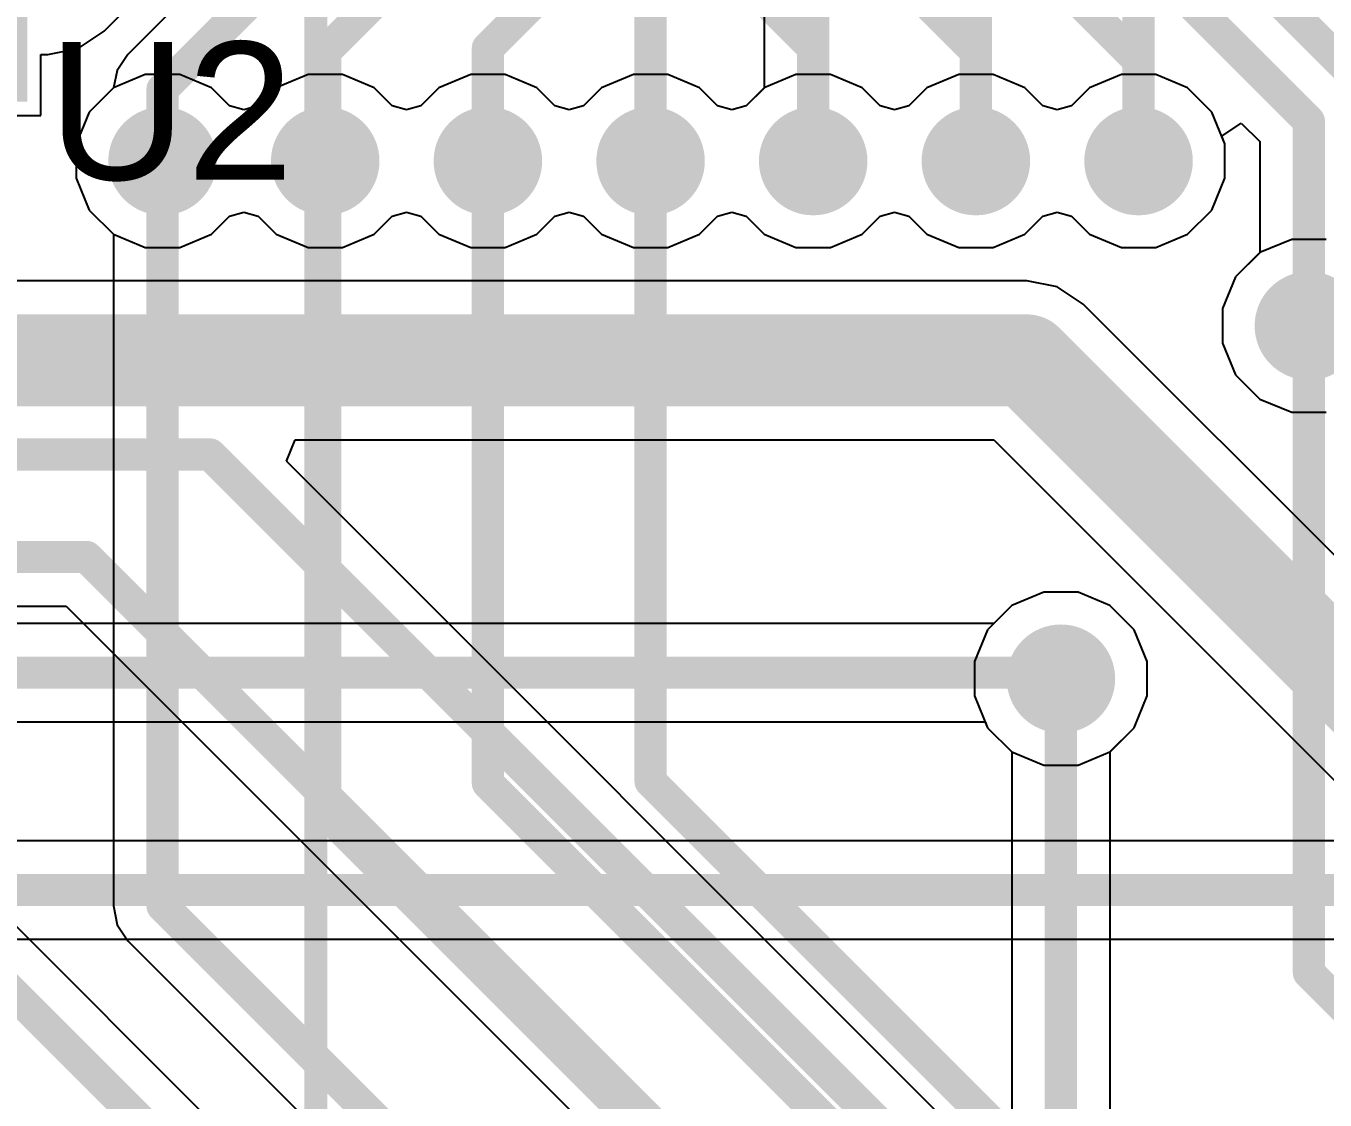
# Model space of a CAD drawing. Header units: inches. Extents: x -3 to 128, y -12 to 41.
# Drawn here: x 67.28 to 74.46, y 24.33 to 30.27 of the extents above; entities that cross this region are included whole.
import ezdxf

# ---------------------------------------------------------------- set-up
doc = ezdxf.new("R2010")
doc.units = ezdxf.units.IN
for name, color, linetype in [('Bottom Layer', 5, 'Continuous'), ('Layer 1', 16, 'Continuous'), ('Layer 2', 76, 'Continuous'), ('Top Layer', 1, 'Continuous'), ('Top Overlay', 2, 'Continuous'), ('Top Solder', 216, 'Continuous'), ('Via Holes', 16, 'Continuous')]:
    doc.layers.add(name, color=color, linetype=linetype)
doc.styles.add('Arial', font='', dxfattribs={"height": 0.2})
doc.styles.get('Arial').set_extended_font_data('Arial')

msp = doc.modelspace()

# ---------------------------------------------------------------- hatches: boundary and pattern name
at = {"layer": 'Bottom Layer'}
h = msp.add_hatch(color=5, dxfattribs=at)
edge = h.paths.add_edge_path()
edge.add_arc((68.032, 29.5186), 0.3, 0, 360)
h = msp.add_hatch(color=5, dxfattribs=at)
edge = h.paths.add_edge_path()
edge.add_arc((68.9314, 29.5186), 0.3, 0, 360)
h = msp.add_hatch(color=5, dxfattribs=at)
edge = h.paths.add_edge_path()
edge.add_arc((69.8308, 29.5186), 0.3, 0, 360)
h = msp.add_hatch(color=5, dxfattribs=at)
edge = h.paths.add_edge_path()
edge.add_arc((70.7302, 29.5186), 0.3, 0, 360)
h = msp.add_hatch(color=5, dxfattribs=at)
edge = h.paths.add_edge_path()
edge.add_arc((71.6293, 29.5186), 0.3, 0, 360)
h = msp.add_hatch(color=5, dxfattribs=at)
edge = h.paths.add_edge_path()
edge.add_arc((72.5287, 29.5186), 0.3, 0, 360)
h = msp.add_hatch(color=5, dxfattribs=at)
edge = h.paths.add_edge_path()
edge.add_arc((73.4281, 29.5186), 0.3, 0, 360)
h = msp.add_hatch(color=5, dxfattribs=at)
edge = h.paths.add_edge_path()
edge.add_arc((74.37, 28.6077), 0.3, 0, 360)
h = msp.add_hatch(color=5, dxfattribs=at)
edge = h.paths.add_edge_path()
edge.add_arc((72.9989, 26.6565), 0.3, 0, 360)
at = {"layer": 'Layer 1'}
h = msp.add_hatch(color=16, dxfattribs=at)
edge = h.paths.add_edge_path()
edge.add_arc((68.032, 29.5186), 0.3, 0, 360)
h = msp.add_hatch(color=16, dxfattribs=at)
edge = h.paths.add_edge_path()
edge.add_arc((68.9314, 29.5186), 0.3, 0, 360)
h = msp.add_hatch(color=16, dxfattribs=at)
edge = h.paths.add_edge_path()
edge.add_arc((69.8308, 29.5186), 0.3, 0, 360)
h = msp.add_hatch(color=16, dxfattribs=at)
edge = h.paths.add_edge_path()
edge.add_arc((70.7302, 29.5186), 0.3, 0, 360)
h = msp.add_hatch(color=16, dxfattribs=at)
edge = h.paths.add_edge_path()
edge.add_arc((71.6293, 29.5186), 0.3, 0, 360)
h = msp.add_hatch(color=16, dxfattribs=at)
edge = h.paths.add_edge_path()
edge.add_arc((72.5287, 29.5186), 0.3, 0, 360)
h = msp.add_hatch(color=16, dxfattribs=at)
edge = h.paths.add_edge_path()
edge.add_arc((73.4281, 29.5186), 0.3, 0, 360)
h = msp.add_hatch(color=16, dxfattribs=at)
edge = h.paths.add_edge_path()
edge.add_arc((74.37, 28.6077), 0.3, 0, 360)
h = msp.add_hatch(color=16, dxfattribs=at)
edge = h.paths.add_edge_path()
edge.add_arc((72.9989, 26.6565), 0.3, 0, 360)
at = {"layer": 'Layer 2'}
h = msp.add_hatch(color=76, dxfattribs=at)
edge = h.paths.add_edge_path()
edge.add_arc((68.032, 29.5186), 0.3, 0, 360)
h = msp.add_hatch(color=76, dxfattribs=at)
edge = h.paths.add_edge_path()
edge.add_arc((68.9314, 29.5186), 0.3, 0, 360)
h = msp.add_hatch(color=76, dxfattribs=at)
edge = h.paths.add_edge_path()
edge.add_arc((69.8308, 29.5186), 0.3, 0, 360)
h = msp.add_hatch(color=76, dxfattribs=at)
edge = h.paths.add_edge_path()
edge.add_arc((70.7302, 29.5186), 0.3, 0, 360)
h = msp.add_hatch(color=76, dxfattribs=at)
edge = h.paths.add_edge_path()
edge.add_arc((71.6293, 29.5186), 0.3, 0, 360)
h = msp.add_hatch(color=76, dxfattribs=at)
edge = h.paths.add_edge_path()
edge.add_arc((72.5287, 29.5186), 0.3, 0, 360)
h = msp.add_hatch(color=76, dxfattribs=at)
edge = h.paths.add_edge_path()
edge.add_arc((73.4281, 29.5186), 0.3, 0, 360)
h = msp.add_hatch(color=76, dxfattribs=at)
edge = h.paths.add_edge_path()
edge.add_arc((74.37, 28.6077), 0.3, 0, 360)
h = msp.add_hatch(color=76, dxfattribs=at)
edge = h.paths.add_edge_path()
edge.add_arc((72.9989, 26.6565), 0.3, 0, 360)
at = {"layer": 'Top Layer'}
h = msp.add_hatch(color=1, dxfattribs=at)
edge = h.paths.add_edge_path()
edge.add_arc((68.032, 29.5186), 0.3, 0, 360)
h = msp.add_hatch(color=1, dxfattribs=at)
edge = h.paths.add_edge_path()
edge.add_arc((68.9314, 29.5186), 0.3, 0, 360)
h = msp.add_hatch(color=1, dxfattribs=at)
edge = h.paths.add_edge_path()
edge.add_arc((69.8308, 29.5186), 0.3, 0, 360)
h = msp.add_hatch(color=1, dxfattribs=at)
edge = h.paths.add_edge_path()
edge.add_arc((70.7302, 29.5186), 0.3, 0, 360)
h = msp.add_hatch(color=1, dxfattribs=at)
edge = h.paths.add_edge_path()
edge.add_arc((71.6293, 29.5186), 0.3, 0, 360)
h = msp.add_hatch(color=1, dxfattribs=at)
edge = h.paths.add_edge_path()
edge.add_arc((72.5287, 29.5186), 0.3, 0, 360)
h = msp.add_hatch(color=1, dxfattribs=at)
edge = h.paths.add_edge_path()
edge.add_arc((73.4281, 29.5186), 0.3, 0, 360)
h = msp.add_hatch(color=1, dxfattribs=at)
edge = h.paths.add_edge_path()
edge.add_arc((74.37, 28.6077), 0.3, 0, 360)
h = msp.add_hatch(color=1, dxfattribs=at)
edge = h.paths.add_edge_path()
edge.add_arc((72.9989, 26.6565), 0.3, 0, 360)
at = {"layer": 'Top Solder'}
msp.add_hatch(color=216, dxfattribs=at).paths.add_polyline_path([(65.7604, 29.8466), (65.7604, 31.2498), (67.2836, 31.2498), (67.2836, 29.8466)])
at = {"layer": 'Via Holes'}
h = msp.add_hatch(color=7, dxfattribs=at)
edge = h.paths.add_edge_path()
edge.add_arc((68.032, 29.5186), 0.15, 0, 360)
h = msp.add_hatch(color=7, dxfattribs=at)
edge = h.paths.add_edge_path()
edge.add_arc((68.9314, 29.5186), 0.15, 0, 360)
h = msp.add_hatch(color=7, dxfattribs=at)
edge = h.paths.add_edge_path()
edge.add_arc((69.8308, 29.5186), 0.15, 0, 360)
h = msp.add_hatch(color=7, dxfattribs=at)
edge = h.paths.add_edge_path()
edge.add_arc((70.7302, 29.5186), 0.15, 0, 360)
h = msp.add_hatch(color=7, dxfattribs=at)
edge = h.paths.add_edge_path()
edge.add_arc((71.6293, 29.5186), 0.15, 0, 360)
h = msp.add_hatch(color=7, dxfattribs=at)
edge = h.paths.add_edge_path()
edge.add_arc((72.5287, 29.5186), 0.15, 0, 360)
h = msp.add_hatch(color=7, dxfattribs=at)
edge = h.paths.add_edge_path()
edge.add_arc((73.4281, 29.5186), 0.15, 0, 360)
h = msp.add_hatch(color=7, dxfattribs=at)
edge = h.paths.add_edge_path()
edge.add_arc((74.37, 28.6077), 0.15, 0, 360)
h = msp.add_hatch(color=7, dxfattribs=at)
edge = h.paths.add_edge_path()
edge.add_arc((72.9989, 26.6565), 0.15, 0, 360)

# ---------------------------------------------------------------- linework, layer by layer
at = {"layer": 'Bottom Layer'}
for p, q in [((67.9369, 29.9964), (67.7613, 29.9237)), ((68.127, 29.9964), (67.9369, 29.9964)), ((68.3026, 29.9237), (68.127, 29.9964)), ((68.8363, 29.9964), (68.6607, 29.9237)), ((69.0264, 29.9964), (68.8363, 29.9964)), ((69.202, 29.9237), (69.0264, 29.9964)), ((69.7357, 29.9964), (69.5601, 29.9237)), ((69.9258, 29.9964), (69.7357, 29.9964)), ((70.1014, 29.9237), (69.9258, 29.9964)), ((70.6351, 29.9964), (70.4595, 29.9237)), ((70.8252, 29.9964), (70.6351, 29.9964)), ((71.0008, 29.9237), (70.8252, 29.9964)), ((71.5343, 29.9964), (71.3587, 29.9237)), ((71.7243, 29.9964), (71.5343, 29.9964)), ((71.9, 29.9237), (71.7243, 29.9964)), ((72.4337, 29.9964), (72.2581, 29.9237)), ((72.6237, 29.9964), (72.4337, 29.9964)), ((72.7994, 29.9237), (72.6237, 29.9964)), ((73.3331, 29.9964), (73.1575, 29.9237)), ((73.5231, 29.9964), (73.3331, 29.9964)), ((73.6988, 29.9237), (73.5231, 29.9964)), ((67.7613, 29.9237), (67.6269, 29.7893)), ((68.403, 29.8233), (68.3026, 29.9237)), ((68.6607, 29.9237), (68.5604, 29.8233)), ((69.3024, 29.8233), (69.202, 29.9237)), ((69.5601, 29.9237), (69.4598, 29.8233)), ((70.2018, 29.8233), (70.1014, 29.9237)), ((70.4595, 29.9237), (70.3592, 29.8233)), ((71.101, 29.8235), (71.0008, 29.9237)), ((71.3587, 29.9237), (71.2585, 29.8235)), ((72.0003, 29.8233), (71.9, 29.9237)), ((72.2581, 29.9237), (72.1577, 29.8233)), ((72.8997, 29.8233), (72.7994, 29.9237)), ((73.1575, 29.9237), (73.0571, 29.8233)), ((73.8332, 29.7893), (73.6988, 29.9237)), ((68.4817, 29.8016), (68.403, 29.8233)), ((68.5604, 29.8233), (68.4817, 29.8016)), ((69.3811, 29.8016), (69.3024, 29.8233)), ((69.4598, 29.8233), (69.3811, 29.8016)), ((70.2805, 29.8016), (70.2018, 29.8233)), ((70.3592, 29.8233), (70.2805, 29.8016)), ((71.1797, 29.8016), (71.101, 29.8235)), ((71.2585, 29.8235), (71.1797, 29.8016)), ((72.079, 29.8016), (72.0003, 29.8233)), ((72.1577, 29.8233), (72.079, 29.8016)), ((72.9784, 29.8016), (72.8997, 29.8233)), ((73.0571, 29.8233), (72.9784, 29.8016)), ((67.6269, 29.7893), (67.5542, 29.6137)), ((73.9059, 29.6137), (73.8332, 29.7893)), ((67.5542, 29.6137), (67.5542, 29.4236)), ((73.9059, 29.4236), (73.9059, 29.6137)), ((67.5542, 29.4236), (67.6269, 29.248)), ((73.8332, 29.248), (73.9059, 29.4236)), ((67.6269, 29.248), (67.7613, 29.1136)), ((68.403, 29.2139), (68.4817, 29.2356)), ((68.4817, 29.2356), (68.5604, 29.2139)), ((69.3024, 29.2139), (69.3811, 29.2356)), ((69.3811, 29.2356), (69.4598, 29.2139)), ((70.2018, 29.2139), (70.2805, 29.2356)), ((70.2805, 29.2356), (70.3592, 29.2139)), ((71.101, 29.2137), (71.1797, 29.2356)), ((71.1797, 29.2356), (71.2585, 29.2137)), ((72.0003, 29.2139), (72.079, 29.2356)), ((72.079, 29.2356), (72.1577, 29.2139)), ((72.8997, 29.2139), (72.9784, 29.2356)), ((72.9784, 29.2356), (73.0571, 29.2139)), ((73.6988, 29.1136), (73.8332, 29.248)), ((68.3026, 29.1136), (68.403, 29.2139)), ((68.5604, 29.2139), (68.6607, 29.1136)), ((69.202, 29.1136), (69.3024, 29.2139)), ((69.4598, 29.2139), (69.5601, 29.1136)), ((70.1014, 29.1136), (70.2018, 29.2139)), ((70.3592, 29.2139), (70.4595, 29.1136)), ((71.0008, 29.1136), (71.101, 29.2137)), ((71.2585, 29.2137), (71.3587, 29.1136)), ((71.9, 29.1136), (72.0003, 29.2139)), ((72.1577, 29.2139), (72.2581, 29.1136)), ((72.7994, 29.1136), (72.8997, 29.2139)), ((73.0571, 29.2139), (73.1575, 29.1136)), ((67.7613, 29.1136), (67.9369, 29.0408)), ((68.127, 29.0408), (68.3026, 29.1136)), ((68.6607, 29.1136), (68.8363, 29.0408)), ((69.0264, 29.0408), (69.202, 29.1136)), ((69.5601, 29.1136), (69.7357, 29.0408)), ((69.9258, 29.0408), (70.1014, 29.1136)), ((70.4595, 29.1136), (70.6351, 29.0408)), ((70.8252, 29.0408), (71.0008, 29.1136)), ((71.3587, 29.1136), (71.5343, 29.0408)), ((71.7243, 29.0408), (71.9, 29.1136)), ((72.2581, 29.1136), (72.4337, 29.0408)), ((72.6237, 29.0408), (72.7994, 29.1136)), ((73.1575, 29.1136), (73.3331, 29.0408)), ((73.5231, 29.0408), (73.6988, 29.1136)), ((67.9369, 29.0408), (68.127, 29.0408)), ((68.8363, 29.0408), (69.0264, 29.0408)), ((69.7357, 29.0408), (69.9258, 29.0408)), ((70.6351, 29.0408), (70.8252, 29.0408)), ((71.5343, 29.0408), (71.7243, 29.0408)), ((72.4337, 29.0408), (72.6237, 29.0408)), ((73.3331, 29.0408), (73.5231, 29.0408)), ((74.275, 29.0855), (74.0994, 29.0127)), ((74.4651, 29.0855), (74.275, 29.0855)), ((74.0994, 29.0127), (73.965, 28.8783)), ((73.965, 28.8783), (73.8922, 28.7027)), ((72.8106, 28.8573), (60.3621, 28.8573)), ((72.9791, 28.8238), (72.8106, 28.8573)), ((73.1219, 28.7283), (72.9791, 28.8238)), ((79.5718, 22.2785), (73.1219, 28.7283)), ((73.8922, 28.7027), (73.8922, 28.5126)), ((73.8922, 28.5126), (73.965, 28.337)), ((73.965, 28.337), (74.0994, 28.2026)), ((74.0994, 28.2026), (74.275, 28.1299)), ((74.275, 28.1299), (74.4651, 28.1299)), ((68.7168, 27.8594), (68.7654, 27.9768)), ((68.7654, 27.9768), (72.6282, 27.9768)), ((72.6282, 27.9768), (79.0781, 21.5269)), ((72.5054, 24.0709), (68.7168, 27.8594)), ((72.9039, 27.1343), (72.7282, 27.0616)), ((73.0939, 27.1343), (72.9039, 27.1343)), ((73.2695, 27.0616), (73.0939, 27.1343)), ((64.639, 27.0577), (67.4997, 27.0577)), ((67.4997, 27.0577), (71.3166, 23.2408)), ((72.7282, 27.0616), (72.5938, 26.9272)), ((73.404, 26.9272), (73.2695, 27.0616)), ((72.5938, 26.9272), (72.5211, 26.7516)), ((73.4767, 26.7516), (73.404, 26.9272)), ((72.5211, 26.7516), (72.5211, 26.5615)), ((73.4767, 26.5615), (73.4767, 26.7516)), ((72.5211, 26.5615), (72.5938, 26.3859)), ((73.404, 26.3859), (73.4767, 26.5615)), ((72.5938, 26.3859), (72.727, 26.2528)), ((73.2708, 26.2528), (73.404, 26.3859)), ((72.727, 26.2528), (72.727, 17.1244)), ((73.2708, 17.0118), (73.2708, 26.2528))]:
    msp.add_line(p, q, dxfattribs=at)
for points in [[(59.8038, 28.417, 0.508, 0.508, 0), (72.8106, 28.417, 0.508, 0.508, 0)], [(72.8106, 28.417, 0.508, 0.508, 0), (79.3894, 21.8382, 0.508, 0.508, 0)], [(65.4662, 27.8963, 0.1778, 0.1778, 0), (68.2954, 27.8963, 0.1778, 0.1778, 0)], [(68.2954, 27.8963, 0.1778, 0.1778, 0), (72.3131, 23.8786, 0.1778, 0.1778, 0)], [(63.2153, 27.3296, 0.1778, 0.1778, 0), (67.6123, 27.3296, 0.1778, 0.1778, 0)], [(67.6123, 27.3296, 0.1778, 0.1778, 0), (71.5885, 23.3535, 0.1778, 0.1778, 0)], [(72.9989, 17.0118, 0.1778, 0.1778, 0), (72.9989, 26.6565, 0.1778, 0.1778, 0)]]:
    msp.add_lwpolyline(points, format="xyseb", dxfattribs=at)
for points in [[(72.6836, 28.417, 0.254, 0.254, 1), (72.9376, 28.417, 0.254, 0.254, 1)], [(72.6836, 28.417, 0.254, 0.254, 1), (72.9376, 28.417, 0.254, 0.254, 1)], [(68.2509, 27.8963, 0.0889, 0.0889, 1), (68.3398, 27.8963, 0.0889, 0.0889, 1)], [(68.2509, 27.8963, 0.0889, 0.0889, 1), (68.3398, 27.8963, 0.0889, 0.0889, 1)], [(67.5679, 27.3296, 0.0889, 0.0889, 1), (67.6568, 27.3296, 0.0889, 0.0889, 1)], [(67.5679, 27.3296, 0.0889, 0.0889, 1), (67.6568, 27.3296, 0.0889, 0.0889, 1)], [(72.9544, 26.6565, 0.0889, 0.0889, 1), (73.0433, 26.6565, 0.0889, 0.0889, 1)]]:
    msp.add_lwpolyline(points, format="xyseb", close=True, dxfattribs=at)
at = {"layer": 'Layer 1'}
for p, q in [((71.3574, 31.3957), (71.3574, 29.9224)), ((67.9369, 29.9964), (67.7613, 29.9237)), ((68.127, 29.9964), (67.9369, 29.9964)), ((68.3026, 29.9237), (68.127, 29.9964)), ((68.8363, 29.9964), (68.6607, 29.9237)), ((69.0264, 29.9964), (68.8363, 29.9964)), ((69.202, 29.9237), (69.0264, 29.9964)), ((69.7357, 29.9964), (69.5601, 29.9237)), ((69.9258, 29.9964), (69.7357, 29.9964)), ((70.1014, 29.9237), (69.9258, 29.9964)), ((70.6351, 29.9964), (70.4595, 29.9237)), ((70.8252, 29.9964), (70.6351, 29.9964)), ((71.0008, 29.9237), (70.8252, 29.9964)), ((67.7613, 29.9237), (67.6269, 29.7893)), ((68.403, 29.8233), (68.3026, 29.9237)), ((68.6607, 29.9237), (68.5604, 29.8233)), ((69.3024, 29.8233), (69.202, 29.9237)), ((69.5601, 29.9237), (69.4598, 29.8233)), ((70.2018, 29.8233), (70.1014, 29.9237)), ((70.4595, 29.9237), (70.3592, 29.8233)), ((71.101, 29.8235), (71.0008, 29.9237)), ((71.3574, 29.9224), (71.2585, 29.8235)), ((68.4817, 29.8016), (68.403, 29.8233)), ((68.5604, 29.8233), (68.4817, 29.8016)), ((69.3811, 29.8016), (69.3024, 29.8233)), ((69.4598, 29.8233), (69.3811, 29.8016)), ((70.2805, 29.8016), (70.2018, 29.8233)), ((70.3592, 29.8233), (70.2805, 29.8016)), ((71.1797, 29.8016), (71.101, 29.8235)), ((71.2585, 29.8235), (71.1797, 29.8016)), ((67.6269, 29.7893), (67.5542, 29.6137)), ((67.5542, 29.6137), (67.5542, 29.4236)), ((67.5542, 29.4236), (67.6269, 29.248)), ((67.6269, 29.248), (67.7601, 29.1148)), ((67.7601, 29.1148), (67.7601, 25.4005)), ((70.7782, 21.7321), (66.8298, 25.6804)), ((67.7601, 25.4005), (67.7601, 25.4005)), ((67.7601, 25.4005), (67.7808, 25.2964)), ((67.7808, 25.2964), (67.8397, 25.2082)), ((67.8397, 25.2082), (74.6811, 18.3668))]:
    msp.add_line(p, q, dxfattribs=at)
for points in [[(71.6293, 29.5186, 0.1778, 0.1778, 0), (71.6293, 31.3957, 0.1778, 0.1778, 0)], [(72.5287, 29.5186, 0.1778, 0.1778, 0), (72.5287, 31.082, 0.1778, 0.1778, 0)], [(73.4281, 29.5186, 0.1778, 0.1778, 0), (73.4281, 30.7926, 0.1778, 0.1778, 0)], [(68.032, 25.4005, 0.1778, 0.1778, 0), (68.032, 29.5186, 0.1778, 0.1778, 0)], [(68.9314, 25.9153, 0.1778, 0.1778, 0), (68.9314, 29.5186, 0.1778, 0.1778, 0)], [(69.8308, 26.079, 0.1778, 0.1778, 0), (69.8308, 29.5186, 0.1778, 0.1778, 0)], [(70.7302, 26.0889, 0.1778, 0.1778, 0), (70.7302, 29.5186, 0.1778, 0.1778, 0)], [(74.37, 25.0314, 0.1778, 0.1778, 0), (74.37, 28.6077, 0.1778, 0.1778, 0)], [(69.8308, 26.079, 0.1778, 0.1778, 0), (75.5271, 20.3827, 0.1778, 0.1778, 0)], [(70.7302, 26.0889, 0.1778, 0.1778, 0), (75.6767, 21.1424, 0.1778, 0.1778, 0)], [(68.9314, 25.9153, 0.1778, 0.1778, 0), (75.0735, 19.7731, 0.1778, 0.1778, 0)], [(66.6375, 25.4881, 0.1778, 0.1778, 0), (70.5859, 21.5398, 0.1778, 0.1778, 0)], [(68.032, 25.4005, 0.1778, 0.1778, 0), (74.8734, 18.5591, 0.1778, 0.1778, 0)], [(74.37, 25.0314, 0.1778, 0.1778, 0), (76.7835, 22.6179, 0.1778, 0.1778, 0)]]:
    msp.add_lwpolyline(points, format="xyseb", dxfattribs=at)
for points in [[(67.9875, 29.5186, 0.0889, 0.0889, 1), (68.0764, 29.5186, 0.0889, 0.0889, 1)], [(68.8869, 29.5186, 0.0889, 0.0889, 1), (68.9758, 29.5186, 0.0889, 0.0889, 1)], [(69.7863, 29.5186, 0.0889, 0.0889, 1), (69.8752, 29.5186, 0.0889, 0.0889, 1)], [(70.6857, 29.5186, 0.0889, 0.0889, 1), (70.7746, 29.5186, 0.0889, 0.0889, 1)], [(71.5849, 29.5186, 0.0889, 0.0889, 1), (71.6738, 29.5186, 0.0889, 0.0889, 1)], [(72.4843, 29.5186, 0.0889, 0.0889, 1), (72.5732, 29.5186, 0.0889, 0.0889, 1)], [(73.3837, 29.5186, 0.0889, 0.0889, 1), (73.4726, 29.5186, 0.0889, 0.0889, 1)], [(74.3256, 28.6077, 0.0889, 0.0889, 1), (74.4145, 28.6077, 0.0889, 0.0889, 1)], [(69.7863, 26.079, 0.0889, 0.0889, 1), (69.8752, 26.079, 0.0889, 0.0889, 1)], [(69.7863, 26.079, 0.0889, 0.0889, 1), (69.8752, 26.079, 0.0889, 0.0889, 1)], [(70.6857, 26.0889, 0.0889, 0.0889, 1), (70.7746, 26.0889, 0.0889, 0.0889, 1)], [(70.6857, 26.0889, 0.0889, 0.0889, 1), (70.7746, 26.0889, 0.0889, 0.0889, 1)], [(68.8869, 25.9153, 0.0889, 0.0889, 1), (68.9758, 25.9153, 0.0889, 0.0889, 1)], [(68.8869, 25.9153, 0.0889, 0.0889, 1), (68.9758, 25.9153, 0.0889, 0.0889, 1)], [(67.9875, 25.4005, 0.0889, 0.0889, 1), (68.0764, 25.4005, 0.0889, 0.0889, 1)], [(67.9875, 25.4005, 0.0889, 0.0889, 1), (68.0764, 25.4005, 0.0889, 0.0889, 1)], [(74.3256, 25.0314, 0.0889, 0.0889, 1), (74.4145, 25.0314, 0.0889, 0.0889, 1)], [(74.3256, 25.0314, 0.0889, 0.0889, 1), (74.4145, 25.0314, 0.0889, 0.0889, 1)]]:
    msp.add_lwpolyline(points, format="xyseb", close=True, dxfattribs=at)
at = {"layer": 'Layer 2'}
for p, q in [((67.9369, 29.9964), (67.7613, 29.9237)), ((68.127, 29.9964), (67.9369, 29.9964)), ((68.3026, 29.9237), (68.127, 29.9964)), ((68.8363, 29.9964), (68.6607, 29.9237)), ((69.0264, 29.9964), (68.8363, 29.9964)), ((69.202, 29.9237), (69.0264, 29.9964)), ((69.7357, 29.9964), (69.5601, 29.9237)), ((69.9258, 29.9964), (69.7357, 29.9964)), ((70.1014, 29.9237), (69.9258, 29.9964)), ((70.6351, 29.9964), (70.4595, 29.9237)), ((70.8252, 29.9964), (70.6351, 29.9964)), ((71.0008, 29.9237), (70.8252, 29.9964)), ((71.5343, 29.9964), (71.3587, 29.9237)), ((71.7243, 29.9964), (71.5343, 29.9964)), ((71.9, 29.9237), (71.7243, 29.9964)), ((72.4337, 29.9964), (72.2581, 29.9237)), ((72.6237, 29.9964), (72.4337, 29.9964)), ((72.7994, 29.9237), (72.6237, 29.9964)), ((73.3331, 29.9964), (73.1575, 29.9237)), ((73.5231, 29.9964), (73.3331, 29.9964)), ((73.6988, 29.9237), (73.5231, 29.9964)), ((67.7613, 29.9237), (67.6269, 29.7893)), ((68.403, 29.8233), (68.3026, 29.9237)), ((68.6607, 29.9237), (68.5604, 29.8233)), ((69.3024, 29.8233), (69.202, 29.9237)), ((69.5601, 29.9237), (69.4598, 29.8233)), ((70.2018, 29.8233), (70.1014, 29.9237)), ((70.4595, 29.9237), (70.3592, 29.8233)), ((71.101, 29.8235), (71.0008, 29.9237)), ((71.3587, 29.9237), (71.2585, 29.8235)), ((72.0003, 29.8233), (71.9, 29.9237)), ((72.2581, 29.9237), (72.1577, 29.8233)), ((72.8997, 29.8233), (72.7994, 29.9237)), ((73.1575, 29.9237), (73.0571, 29.8233)), ((73.8332, 29.7893), (73.6988, 29.9237)), ((68.4817, 29.8016), (68.403, 29.8233)), ((68.5604, 29.8233), (68.4817, 29.8016)), ((69.3811, 29.8016), (69.3024, 29.8233)), ((69.4598, 29.8233), (69.3811, 29.8016)), ((70.2805, 29.8016), (70.2018, 29.8233)), ((70.3592, 29.8233), (70.2805, 29.8016)), ((71.1797, 29.8016), (71.101, 29.8235)), ((71.2585, 29.8235), (71.1797, 29.8016)), ((72.079, 29.8016), (72.0003, 29.8233)), ((72.1577, 29.8233), (72.079, 29.8016)), ((72.9784, 29.8016), (72.8997, 29.8233)), ((73.0571, 29.8233), (72.9784, 29.8016)), ((67.6269, 29.7893), (67.5542, 29.6137)), ((73.9059, 29.6137), (73.8332, 29.7893)), ((67.5542, 29.6137), (67.5542, 29.4236)), ((73.9059, 29.4236), (73.9059, 29.6137)), ((67.5542, 29.4236), (67.6269, 29.248)), ((73.8332, 29.248), (73.9059, 29.4236)), ((67.6269, 29.248), (67.7613, 29.1136)), ((68.403, 29.2139), (68.4817, 29.2356)), ((68.4817, 29.2356), (68.5604, 29.2139)), ((69.3024, 29.2139), (69.3811, 29.2356)), ((69.3811, 29.2356), (69.4598, 29.2139)), ((70.2018, 29.2139), (70.2805, 29.2356)), ((70.2805, 29.2356), (70.3592, 29.2139)), ((71.101, 29.2137), (71.1797, 29.2356)), ((71.1797, 29.2356), (71.2585, 29.2137)), ((72.0003, 29.2139), (72.079, 29.2356)), ((72.079, 29.2356), (72.1577, 29.2139)), ((72.8997, 29.2139), (72.9784, 29.2356)), ((72.9784, 29.2356), (73.0571, 29.2139)), ((73.6988, 29.1136), (73.8332, 29.248)), ((68.3026, 29.1136), (68.403, 29.2139)), ((68.5604, 29.2139), (68.6607, 29.1136)), ((69.202, 29.1136), (69.3024, 29.2139)), ((69.4598, 29.2139), (69.5601, 29.1136)), ((70.1014, 29.1136), (70.2018, 29.2139)), ((70.3592, 29.2139), (70.4595, 29.1136)), ((71.0008, 29.1136), (71.101, 29.2137)), ((71.2585, 29.2137), (71.3587, 29.1136)), ((71.9, 29.1136), (72.0003, 29.2139)), ((72.1577, 29.2139), (72.2581, 29.1136)), ((72.7994, 29.1136), (72.8997, 29.2139)), ((73.0571, 29.2139), (73.1575, 29.1136)), ((67.7613, 29.1136), (67.9369, 29.0408)), ((68.127, 29.0408), (68.3026, 29.1136)), ((68.6607, 29.1136), (68.8363, 29.0408)), ((69.0264, 29.0408), (69.202, 29.1136)), ((69.5601, 29.1136), (69.7357, 29.0408)), ((69.9258, 29.0408), (70.1014, 29.1136)), ((70.4595, 29.1136), (70.6351, 29.0408)), ((70.8252, 29.0408), (71.0008, 29.1136)), ((71.3587, 29.1136), (71.5343, 29.0408)), ((71.7243, 29.0408), (71.9, 29.1136)), ((72.2581, 29.1136), (72.4337, 29.0408)), ((72.6237, 29.0408), (72.7994, 29.1136)), ((73.1575, 29.1136), (73.3331, 29.0408)), ((73.5231, 29.0408), (73.6988, 29.1136)), ((67.9369, 29.0408), (68.127, 29.0408)), ((68.8363, 29.0408), (69.0264, 29.0408)), ((69.7357, 29.0408), (69.9258, 29.0408)), ((70.6351, 29.0408), (70.8252, 29.0408)), ((71.5343, 29.0408), (71.7243, 29.0408)), ((72.4337, 29.0408), (72.6237, 29.0408)), ((73.3331, 29.0408), (73.5231, 29.0408)), ((74.275, 29.0855), (74.0994, 29.0127)), ((74.4651, 29.0855), (74.275, 29.0855)), ((74.0994, 29.0127), (73.965, 28.8783)), ((73.965, 28.8783), (73.8922, 28.7027)), ((73.8922, 28.7027), (73.8922, 28.5126)), ((73.8922, 28.5126), (73.965, 28.337)), ((73.965, 28.337), (74.0994, 28.2026)), ((74.0994, 28.2026), (74.275, 28.1299)), ((74.275, 28.1299), (74.4651, 28.1299)), ((72.9039, 27.1343), (72.7282, 27.0616)), ((73.0939, 27.1343), (72.9039, 27.1343)), ((73.2695, 27.0616), (73.0939, 27.1343)), ((72.7282, 27.0616), (72.5938, 26.9272)), ((73.404, 26.9272), (73.2695, 27.0616)), ((72.5938, 26.9272), (72.5211, 26.7516)), ((73.4767, 26.7516), (73.404, 26.9272)), ((72.5211, 26.7516), (72.5211, 26.5615)), ((73.4767, 26.5615), (73.4767, 26.7516)), ((72.5211, 26.5615), (72.5938, 26.3859)), ((73.404, 26.3859), (73.4767, 26.5615)), ((72.5938, 26.3859), (72.7282, 26.2515)), ((73.2695, 26.2515), (73.404, 26.3859)), ((72.7282, 26.2515), (72.9039, 26.1787)), ((73.0939, 26.1787), (73.2695, 26.2515)), ((72.9039, 26.1787), (73.0939, 26.1787)), ((83.6876, 25.7601), (66.7651, 25.7601)), ((66.6703, 25.2162), (83.8003, 25.2162))]:
    msp.add_line(p, q, dxfattribs=at)
msp.add_lwpolyline([(66.1259, 25.4881, 0.1778, 0.1778, 0), (83.8003, 25.4881, 0.1778, 0.1778, 0)], format="xyseb", dxfattribs=at)
at = {"layer": 'Top Layer'}
for p, q in [((68.9446, 31.2131), (67.8397, 30.1082)), ((67.7087, 30.2368), (67.952, 30.4801)), ((67.5659, 30.1414), (67.7087, 30.2368)), ((67.3598, 29.7704), (67.3598, 30.1079)), ((67.3598, 30.1079), (67.3974, 30.1079)), ((67.3974, 30.1079), (67.5659, 30.1414)), ((67.8397, 30.1082), (67.7808, 30.0199)), ((67.7808, 30.0199), (67.7616, 29.9238)), ((67.7613, 29.9237), (67.6269, 29.7893)), ((67.7616, 29.9238), (67.7613, 29.9237)), ((65.6842, 29.7704), (67.3598, 29.7704)), ((67.6269, 29.7893), (67.5542, 29.6137)), ((73.8882, 29.6564), (73.9959, 29.7284)), ((73.9959, 29.7284), (74.0981, 29.6261)), ((67.5542, 29.6137), (67.5542, 29.4236)), ((73.9059, 29.6137), (73.8882, 29.6564)), ((73.9059, 29.4236), (73.9059, 29.6137)), ((74.0981, 29.6261), (74.0981, 29.0115)), ((67.5542, 29.4236), (67.6269, 29.248)), ((73.8332, 29.248), (73.9059, 29.4236)), ((67.6269, 29.248), (67.7613, 29.1136)), ((68.403, 29.2139), (68.4817, 29.2356)), ((68.4817, 29.2356), (68.5604, 29.2139)), ((69.3024, 29.2139), (69.3811, 29.2356)), ((69.3811, 29.2356), (69.4598, 29.2139)), ((70.2018, 29.2139), (70.2805, 29.2356)), ((70.2805, 29.2356), (70.3592, 29.2139)), ((71.101, 29.2137), (71.1797, 29.2356)), ((71.1797, 29.2356), (71.2585, 29.2137)), ((72.0003, 29.2139), (72.079, 29.2356)), ((72.079, 29.2356), (72.1577, 29.2139)), ((72.8997, 29.2139), (72.9784, 29.2356)), ((72.9784, 29.2356), (73.0571, 29.2139)), ((73.6988, 29.1136), (73.8332, 29.248)), ((68.3026, 29.1136), (68.403, 29.2139)), ((68.5604, 29.2139), (68.6607, 29.1136)), ((69.202, 29.1136), (69.3024, 29.2139)), ((69.4598, 29.2139), (69.5601, 29.1136)), ((70.1014, 29.1136), (70.2018, 29.2139)), ((70.3592, 29.2139), (70.4595, 29.1136)), ((71.0008, 29.1136), (71.101, 29.2137)), ((71.2585, 29.2137), (71.3587, 29.1136)), ((71.9, 29.1136), (72.0003, 29.2139)), ((72.1577, 29.2139), (72.2581, 29.1136)), ((72.7994, 29.1136), (72.8997, 29.2139)), ((73.0571, 29.2139), (73.1575, 29.1136)), ((67.7613, 29.1136), (67.9369, 29.0408)), ((68.127, 29.0408), (68.3026, 29.1136)), ((68.6607, 29.1136), (68.8363, 29.0408)), ((69.0264, 29.0408), (69.202, 29.1136)), ((69.5601, 29.1136), (69.7357, 29.0408)), ((69.9258, 29.0408), (70.1014, 29.1136)), ((70.4595, 29.1136), (70.6351, 29.0408)), ((70.8252, 29.0408), (71.0008, 29.1136)), ((71.3587, 29.1136), (71.5343, 29.0408)), ((71.7243, 29.0408), (71.9, 29.1136)), ((72.2581, 29.1136), (72.4337, 29.0408)), ((72.6237, 29.0408), (72.7994, 29.1136)), ((73.1575, 29.1136), (73.3331, 29.0408)), ((73.5231, 29.0408), (73.6988, 29.1136)), ((67.9369, 29.0408), (68.127, 29.0408)), ((68.8363, 29.0408), (69.0264, 29.0408)), ((69.7357, 29.0408), (69.9258, 29.0408)), ((70.6351, 29.0408), (70.8252, 29.0408)), ((71.5343, 29.0408), (71.7243, 29.0408)), ((72.4337, 29.0408), (72.6237, 29.0408)), ((73.3331, 29.0408), (73.5231, 29.0408)), ((74.0981, 29.0115), (73.965, 28.8783)), ((73.965, 28.8783), (73.8922, 28.7027)), ((73.8922, 28.7027), (73.8922, 28.5126)), ((73.8922, 28.5126), (73.965, 28.337)), ((73.965, 28.337), (74.0994, 28.2026)), ((74.0994, 28.2026), (74.275, 28.1299)), ((74.275, 28.1299), (74.4651, 28.1299)), ((72.9039, 27.1343), (72.7282, 27.0616)), ((73.0939, 27.1343), (72.9039, 27.1343)), ((73.2695, 27.0616), (73.0939, 27.1343)), ((72.7282, 27.0616), (72.6284, 26.9618)), ((73.404, 26.9272), (73.2695, 27.0616)), ((72.6284, 26.9618), (65.463, 26.9618)), ((73.4767, 26.7516), (73.404, 26.9272)), ((73.4767, 26.5615), (73.4767, 26.7516)), ((73.404, 26.3859), (73.4767, 26.5615)), ((66.819, 26.4179), (72.5806, 26.4179)), ((72.5806, 26.4179), (72.5938, 26.3859)), ((72.5938, 26.3859), (72.7282, 26.2515)), ((73.2695, 26.2515), (73.404, 26.3859)), ((72.7282, 26.2515), (72.9039, 26.1787)), ((73.0939, 26.1787), (73.2695, 26.2515)), ((72.9039, 26.1787), (73.0939, 26.1787))]:
    msp.add_line(p, q, dxfattribs=at)
for points in [[(70.7302, 29.5186, 0.1778, 0.1778, 0), (70.7302, 32.3679, 0.1778, 0.1778, 0)], [(72.7302, 31.3786, 0.1778, 0.1778, 0), (74.37, 29.7387, 0.1778, 0.1778, 0)], [(73.23, 31.3816, 0.1778, 0.1778, 0), (75.3103, 29.3014, 0.1778, 0.1778, 0)], [(72.23, 31.2727, 0.1778, 0.1778, 0), (73.4281, 30.0746, 0.1778, 0.1778, 0)], [(68.032, 29.9159, 0.1778, 0.1778, 0), (69.23, 31.1139, 0.1778, 0.1778, 0)], [(68.9314, 30.1239, 0.1778, 0.1778, 0), (69.7302, 30.9227, 0.1778, 0.1778, 0)], [(71.7299, 30.9227, 0.1778, 0.1778, 0), (72.5287, 30.1239, 0.1778, 0.1778, 0)], [(69.8308, 30.1432, 0.1778, 0.1778, 0), (70.23, 30.5425, 0.1778, 0.1778, 0)], [(71.23, 30.5425, 0.1778, 0.1778, 0), (71.6293, 30.1432, 0.1778, 0.1778, 0)], [(68.9314, 29.5186, 0.1778, 0.1778, 0), (68.9314, 30.1239, 0.1778, 0.1778, 0)], [(69.8308, 29.5186, 0.1778, 0.1778, 0), (69.8308, 30.1432, 0.1778, 0.1778, 0)], [(71.6293, 29.5186, 0.1778, 0.1778, 0), (71.6293, 30.1432, 0.1778, 0.1778, 0)], [(72.5287, 29.5186, 0.1778, 0.1778, 0), (72.5287, 30.1239, 0.1778, 0.1778, 0)], [(73.4281, 29.5186, 0.1778, 0.1778, 0), (73.4281, 30.0746, 0.1778, 0.1778, 0)], [(68.032, 29.5186, 0.1778, 0.1778, 0), (68.032, 29.9159, 0.1778, 0.1778, 0)], [(74.37, 28.6077, 0.1778, 0.1778, 0), (74.37, 29.7387, 0.1778, 0.1778, 0)], [(65.463, 26.6898, 0.1778, 0.1778, 0), (72.9656, 26.6898, 0.1778, 0.1778, 0)], [(72.9656, 26.6898, 0.1778, 0.1778, 0), (72.9989, 26.6565, 0.1778, 0.1778, 0)]]:
    msp.add_lwpolyline(points, format="xyseb", dxfattribs=at)
for points in [[(68.8869, 30.1239, 0.0889, 0.0889, 1), (68.9758, 30.1239, 0.0889, 0.0889, 1)], [(68.8869, 30.1239, 0.0889, 0.0889, 1), (68.9758, 30.1239, 0.0889, 0.0889, 1)], [(69.7863, 30.1432, 0.0889, 0.0889, 1), (69.8752, 30.1432, 0.0889, 0.0889, 1)], [(69.7863, 30.1432, 0.0889, 0.0889, 1), (69.8752, 30.1432, 0.0889, 0.0889, 1)], [(71.5849, 30.1432, 0.0889, 0.0889, 1), (71.6738, 30.1432, 0.0889, 0.0889, 1)], [(71.5849, 30.1432, 0.0889, 0.0889, 1), (71.6738, 30.1432, 0.0889, 0.0889, 1)], [(72.4843, 30.1239, 0.0889, 0.0889, 1), (72.5732, 30.1239, 0.0889, 0.0889, 1)], [(72.4843, 30.1239, 0.0889, 0.0889, 1), (72.5732, 30.1239, 0.0889, 0.0889, 1)], [(73.3837, 30.0746, 0.0889, 0.0889, 1), (73.4726, 30.0746, 0.0889, 0.0889, 1)], [(73.3837, 30.0746, 0.0889, 0.0889, 1), (73.4726, 30.0746, 0.0889, 0.0889, 1)], [(67.9875, 29.9159, 0.0889, 0.0889, 1), (68.0764, 29.9159, 0.0889, 0.0889, 1)], [(67.9875, 29.9159, 0.0889, 0.0889, 1), (68.0764, 29.9159, 0.0889, 0.0889, 1)], [(74.3256, 29.7387, 0.0889, 0.0889, 1), (74.4145, 29.7387, 0.0889, 0.0889, 1)], [(74.3256, 29.7387, 0.0889, 0.0889, 1), (74.4145, 29.7387, 0.0889, 0.0889, 1)], [(67.9875, 29.5186, 0.0889, 0.0889, 1), (68.0764, 29.5186, 0.0889, 0.0889, 1)], [(68.8869, 29.5186, 0.0889, 0.0889, 1), (68.9758, 29.5186, 0.0889, 0.0889, 1)], [(69.7863, 29.5186, 0.0889, 0.0889, 1), (69.8752, 29.5186, 0.0889, 0.0889, 1)], [(70.6857, 29.5186, 0.0889, 0.0889, 1), (70.7746, 29.5186, 0.0889, 0.0889, 1)], [(71.5849, 29.5186, 0.0889, 0.0889, 1), (71.6738, 29.5186, 0.0889, 0.0889, 1)], [(72.4843, 29.5186, 0.0889, 0.0889, 1), (72.5732, 29.5186, 0.0889, 0.0889, 1)], [(73.3837, 29.5186, 0.0889, 0.0889, 1), (73.4726, 29.5186, 0.0889, 0.0889, 1)], [(74.3256, 28.6077, 0.0889, 0.0889, 1), (74.4145, 28.6077, 0.0889, 0.0889, 1)], [(72.9211, 26.6898, 0.0889, 0.0889, 1), (73.01, 26.6898, 0.0889, 0.0889, 1)], [(72.9211, 26.6898, 0.0889, 0.0889, 1), (73.01, 26.6898, 0.0889, 0.0889, 1)], [(72.9544, 26.6565, 0.0889, 0.0889, 1), (73.0433, 26.6565, 0.0889, 0.0889, 1)]]:
    msp.add_lwpolyline(points, format="xyseb", close=True, dxfattribs=at)
at = {"layer": 'Top Overlay'}
msp.add_lwpolyline([(68.8801, 14.268, 0.127, 0.127, 0), (68.8801, 30.968, 0.127, 0.127, 0)], format="xyseb", dxfattribs=at)

# ---------------------------------------------------------------- texts
at = {"layer": 'Top Overlay', "style": 'Arial'}
msp.add_text('U2', height=0.762, dxfattribs=at).set_placement((67.3972, 29.4157))

doc.saveas('drawing.dxf')
